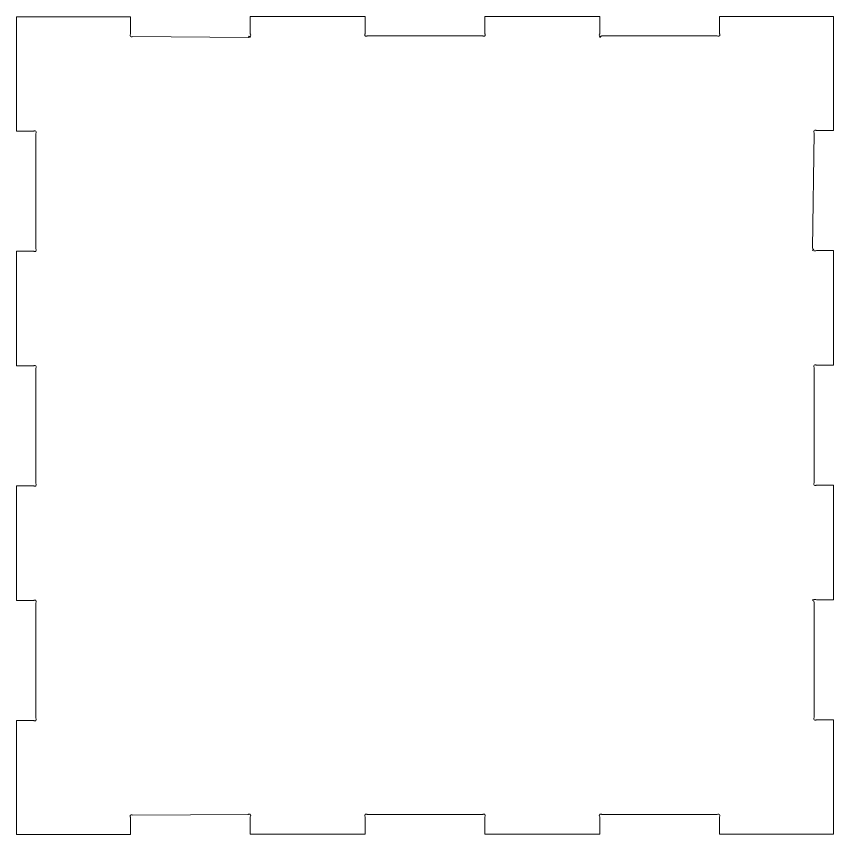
# Model space of a CAD drawing. Header units: centimetres. Extents: x -59 to 59, y -12 to 12.
# Drawn here: x 35.63 to 58.67, y -11.53 to 11.53 of the extents above; entities that cross this region are included whole.
import ezdxf

# ---------------------------------------------------------------- set-up
doc = ezdxf.new("R2010")
doc.units = ezdxf.units.CM
doc.header["$MEASUREMENT"] = 0
doc.layers.add('layer 1', color=7, linetype='Continuous')

msp = doc.modelspace()

# ---------------------------------------------------------------- linework, layer by layer
at = {"layer": 'layer 1', "color": 250, "lineweight": 9}
msp.add_open_spline([(35.62527, 11.51287), (35.62527, 11.51287), (35.62527, 8.29206), (35.62527, 8.29206), (35.62527, 8.29206), (35.62527, 8.29206), (36.1133, 8.29206), (36.1133, 8.29206), (36.1133, 8.29206), (36.12105, 8.29979), (36.13179, 8.30461), (36.1436, 8.30461), (36.1436, 8.30461), (36.15541, 8.30461), (36.16614, 8.29979), (36.17389, 8.29206), (36.17389, 8.29206), (36.17389, 8.29206), (36.17391, 8.29206), (36.17391, 8.29206), (36.17391, 8.29206), (36.17391, 8.29206), (36.17391, 8.29204), (36.17391, 8.29204), (36.17391, 8.29204), (36.18168, 8.28428), (36.18646, 8.27358), (36.18646, 8.26175), (36.18646, 8.26175), (36.18646, 8.24992), (36.18166, 8.2392), (36.17391, 8.23145), (36.17391, 8.23145), (36.17391, 8.23145), (36.17391, 4.97754), (36.17391, 4.97754), (36.17391, 4.97754), (36.18166, 4.96979), (36.18646, 4.95907), (36.18646, 4.94724), (36.18646, 4.94724), (36.18646, 4.93541), (36.18166, 4.9247), (36.17391, 4.91695), (36.17391, 4.91695), (36.16614, 4.90918), (36.15543, 4.90438), (36.1436, 4.90438), (36.1436, 4.90438), (36.13177, 4.90438), (36.12105, 4.90918), (36.11329, 4.91695), (36.11329, 4.91695), (36.11329, 4.91695), (35.62527, 4.91695), (35.62527, 4.91695), (35.62527, 4.91695), (35.62527, 4.91695), (35.62527, 1.67899), (35.62527, 1.67899), (35.62527, 1.67899), (35.62527, 1.67899), (36.1133, 1.67899), (36.1133, 1.67899), (36.1133, 1.67899), (36.12105, 1.68673), (36.13179, 1.69154), (36.1436, 1.69154), (36.1436, 1.69154), (36.15541, 1.69154), (36.16614, 1.68673), (36.17389, 1.67899), (36.17389, 1.67899), (36.17389, 1.67899), (36.17391, 1.67899), (36.17391, 1.67899), (36.17391, 1.67899), (36.17391, 1.67899), (36.17391, 1.67898), (36.17391, 1.67898), (36.17391, 1.67898), (36.18168, 1.67121), (36.18646, 1.66051), (36.18646, 1.64868), (36.18646, 1.64868), (36.18646, 1.63685), (36.18166, 1.62613), (36.17391, 1.61839), (36.17391, 1.61839), (36.17391, 1.61839), (36.17391, -1.63553), (36.17391, -1.63553), (36.17391, -1.63553), (36.18166, -1.64328), (36.18646, -1.654), (36.18646, -1.66583), (36.18646, -1.66583), (36.18646, -1.67766), (36.18166, -1.68837), (36.17391, -1.69612), (36.17391, -1.69612), (36.17391, -1.69612), (36.17391, -1.69614), (36.17391, -1.69614), (36.17391, -1.69614), (36.17391, -1.69614), (36.17389, -1.69614), (36.17389, -1.69614), (36.17389, -1.69614), (36.16614, -1.70389), (36.15543, -1.70869), (36.1436, -1.70869), (36.1436, -1.70869), (36.13179, -1.70869), (36.12105, -1.70387), (36.1133, -1.69614), (36.1133, -1.69614), (36.1133, -1.69614), (35.62527, -1.69614), (35.62527, -1.69614), (35.62527, -1.69614), (35.62527, -1.69614), (35.62527, -4.93409), (35.62527, -4.93409), (35.62527, -4.93409), (35.62527, -4.93409), (36.11329, -4.93409), (36.11329, -4.93409), (36.11329, -4.93409), (36.12105, -4.92632), (36.13177, -4.92152), (36.1436, -4.92152), (36.1436, -4.92152), (36.15543, -4.92152), (36.16614, -4.92632), (36.17391, -4.93409), (36.17391, -4.93409), (36.18166, -4.94184), (36.18646, -4.95256), (36.18646, -4.96439), (36.18646, -4.96439), (36.18646, -4.97622), (36.18166, -4.98693), (36.17391, -4.99468), (36.17391, -4.99468), (36.17391, -4.99468), (36.17391, -8.2486), (36.17391, -8.2486), (36.17391, -8.2486), (36.18166, -8.25635), (36.18646, -8.26706), (36.18646, -8.27889), (36.18646, -8.27889), (36.18646, -8.29072), (36.18166, -8.30144), (36.17391, -8.30919), (36.17391, -8.30919), (36.17391, -8.30919), (36.17391, -8.3092), (36.17391, -8.3092), (36.17391, -8.3092), (36.17391, -8.3092), (36.17389, -8.3092), (36.17389, -8.3092), (36.17389, -8.3092), (36.16614, -8.31695), (36.15543, -8.32175), (36.1436, -8.32175), (36.1436, -8.32175), (36.13179, -8.32175), (36.12105, -8.31694), (36.1133, -8.3092), (36.1133, -8.3092), (36.1133, -8.3092), (35.62527, -8.3092), (35.62527, -8.3092), (35.62527, -8.3092), (35.62527, -8.3092), (35.62527, -11.53001), (35.62527, -11.53001), (35.62527, -11.53001), (35.62527, -11.53001), (38.84608, -11.53001), (38.84608, -11.53001), (38.84608, -11.53001), (38.84608, -11.53001), (38.84608, -11.04198), (38.84608, -11.04198), (38.84608, -11.04198), (38.83835, -11.03423), (38.83353, -11.0235), (38.83353, -11.01169), (38.83353, -11.01169), (38.83353, -10.99987), (38.83835, -10.98914), (38.84608, -10.98139), (38.84608, -10.98139), (38.84608, -10.98139), (38.84608, -10.98137), (38.84608, -10.98137), (38.84608, -10.98137), (38.84608, -10.98137), (38.8461, -10.98137), (38.8461, -10.98137), (38.8461, -10.98137), (38.85386, -10.97361), (38.86456, -10.96882), (38.87639, -10.96882), (38.87639, -10.96882), (38.88822, -10.96882), (38.89894, -10.97362), (38.90669, -10.98137), (38.90669, -10.98137), (38.90669, -10.98137), (42.1606, -10.96423), (42.1606, -10.96423), (42.1606, -10.96423), (42.16835, -10.95648), (42.17907, -10.95168), (42.1909, -10.95168), (42.1909, -10.95168), (42.20273, -10.95168), (42.21344, -10.95648), (42.22119, -10.96423), (42.22119, -10.96423), (42.22896, -10.97199), (42.23376, -10.98271), (42.23376, -10.99454), (42.23376, -10.99454), (42.23376, -11.00637), (42.22896, -11.01709), (42.22119, -11.02485), (42.22119, -11.02485), (42.22119, -11.02485), (42.22119, -11.51287), (42.22119, -11.51287), (42.22119, -11.51287), (42.22119, -11.51287), (45.45915, -11.51287), (45.45915, -11.51287), (45.45915, -11.51287), (45.45915, -11.51287), (45.45915, -11.02484), (45.45915, -11.02484), (45.45915, -11.02484), (45.45141, -11.01709), (45.4466, -11.00635), (45.4466, -10.99454), (45.4466, -10.99454), (45.4466, -10.98273), (45.45141, -10.97199), (45.45915, -10.96425), (45.45915, -10.96425), (45.45915, -10.96425), (45.45915, -10.96423), (45.45915, -10.96423), (45.45915, -10.96423), (45.45915, -10.96423), (45.45916, -10.96423), (45.45916, -10.96423), (45.45916, -10.96423), (45.46693, -10.95646), (45.47763, -10.95168), (45.48946, -10.95168), (45.48946, -10.95168), (45.50129, -10.95168), (45.512, -10.95648), (45.51975, -10.96423), (45.51975, -10.96423), (45.51975, -10.96423), (48.77367, -10.96423), (48.77367, -10.96423), (48.77367, -10.96423), (48.78142, -10.95648), (48.79213, -10.95168), (48.80396, -10.95168), (48.80396, -10.95168), (48.81579, -10.95168), (48.82651, -10.95648), (48.83426, -10.96423), (48.83426, -10.96423), (48.83426, -10.96423), (48.83428, -10.96423), (48.83428, -10.96423), (48.83428, -10.96423), (48.83428, -10.96423), (48.83428, -10.96425), (48.83428, -10.96425), (48.83428, -10.96425), (48.84203, -10.97199), (48.84683, -10.98273), (48.84683, -10.99454), (48.84683, -10.99454), (48.84683, -11.00635), (48.84201, -11.01709), (48.83428, -11.02484), (48.83428, -11.02484), (48.83428, -11.02484), (48.83428, -11.51287), (48.83428, -11.51287), (48.83428, -11.51287), (48.83428, -11.51287), (52.07223, -11.51287), (52.07223, -11.51287), (52.07223, -11.51287), (52.07223, -11.51287), (52.07223, -11.02485), (52.07223, -11.02485), (52.07223, -11.02485), (52.06446, -11.01709), (52.05966, -11.00637), (52.05966, -10.99454), (52.05966, -10.99454), (52.05966, -10.98271), (52.06448, -10.97198), (52.07223, -10.96423), (52.07223, -10.96423), (52.07998, -10.95648), (52.09069, -10.95168), (52.10252, -10.95168), (52.10252, -10.95168), (52.11435, -10.95168), (52.12507, -10.95648), (52.13282, -10.96423), (52.13282, -10.96423), (52.13282, -10.96423), (55.38674, -10.96423), (55.38674, -10.96423), (55.38674, -10.96423), (55.39448, -10.95648), (55.4052, -10.95168), (55.41703, -10.95168), (55.41703, -10.95168), (55.42886, -10.95168), (55.43958, -10.95648), (55.44733, -10.96423), (55.44733, -10.96423), (55.44733, -10.96423), (55.44734, -10.96423), (55.44734, -10.96423), (55.44734, -10.96423), (55.44734, -10.96423), (55.44734, -10.96425), (55.44734, -10.96425), (55.44734, -10.96425), (55.45509, -10.97199), (55.45989, -10.98273), (55.45989, -10.99454), (55.45989, -10.99454), (55.45989, -11.00635), (55.45508, -11.01709), (55.44734, -11.02484), (55.44734, -11.02484), (55.44734, -11.02484), (55.44734, -11.51287), (55.44734, -11.51287), (55.44734, -11.51287), (55.44734, -11.51287), (58.66815, -11.51287), (58.66815, -11.51287), (58.66815, -11.51287), (58.66815, -11.51287), (58.66815, -8.29206), (58.66815, -8.29206), (58.66815, -8.29206), (58.66815, -8.29206), (58.18012, -8.29206), (58.18012, -8.29206), (58.18012, -8.29206), (58.17237, -8.29979), (58.16164, -8.30461), (58.14982, -8.30461), (58.14982, -8.30461), (58.13801, -8.30461), (58.12728, -8.29979), (58.11953, -8.29206), (58.11953, -8.29206), (58.11953, -8.29206), (58.11951, -8.29206), (58.11951, -8.29206), (58.11951, -8.29206), (58.11951, -8.29206), (58.11951, -8.29204), (58.11951, -8.29204), (58.11951, -8.29204), (58.11174, -8.28428), (58.10696, -8.27358), (58.10696, -8.26175), (58.10696, -8.26175), (58.10696, -8.24992), (58.11176, -8.2392), (58.11951, -8.23145), (58.11951, -8.23145), (58.11951, -8.23145), (58.11951, -4.97754), (58.11951, -4.97754), (58.11951, -4.97754), (58.11176, -4.96979), (58.10696, -4.95907), (58.10696, -4.94724), (58.10696, -4.94724), (58.10696, -4.93541), (58.06033, -4.9247), (58.06808, -4.91695), (58.06808, -4.91695), (58.07583, -4.9092), (58.13799, -4.90438), (58.14982, -4.90438), (58.14982, -4.90438), (58.16165, -4.90438), (58.17237, -4.90918), (58.18014, -4.91695), (58.18014, -4.91695), (58.18014, -4.91695), (58.66815, -4.91695), (58.66815, -4.91695), (58.66815, -4.91695), (58.66815, -4.91695), (58.66815, -1.67899), (58.66815, -1.67899), (58.66815, -1.67899), (58.66815, -1.67899), (58.18012, -1.67899), (58.18012, -1.67899), (58.18012, -1.67899), (58.17237, -1.68673), (58.16164, -1.69154), (58.14982, -1.69154), (58.14982, -1.69154), (58.13801, -1.69154), (58.12728, -1.68673), (58.11953, -1.67899), (58.11953, -1.67899), (58.11953, -1.67899), (58.11951, -1.67899), (58.11951, -1.67899), (58.11951, -1.67899), (58.11951, -1.67899), (58.11951, -1.67898), (58.11951, -1.67898), (58.11951, -1.67898), (58.11174, -1.67121), (58.10696, -1.66051), (58.10696, -1.64868), (58.10696, -1.64868), (58.10696, -1.63685), (58.11176, -1.62613), (58.11951, -1.61839), (58.11951, -1.61839), (58.11951, -1.61839), (58.11951, 1.63553), (58.11951, 1.63553), (58.11951, 1.63553), (58.11176, 1.64328), (58.10696, 1.654), (58.10696, 1.66583), (58.10696, 1.66583), (58.10696, 1.67766), (58.11176, 1.68837), (58.11951, 1.69612), (58.11951, 1.69612), (58.11951, 1.69612), (58.11951, 1.69614), (58.11951, 1.69614), (58.11951, 1.69614), (58.11951, 1.69614), (58.11953, 1.69614), (58.11953, 1.69614), (58.11953, 1.69614), (58.12728, 1.70389), (58.13801, 1.70869), (58.14982, 1.70869), (58.14982, 1.70869), (58.16164, 1.70869), (58.17237, 1.70387), (58.18012, 1.69614), (58.18012, 1.69614), (58.18012, 1.69614), (58.66815, 1.69614), (58.66815, 1.69614), (58.66815, 1.69614), (58.66815, 1.69614), (58.66815, 4.93409), (58.66815, 4.93409), (58.66815, 4.93409), (58.66815, 4.93409), (58.18014, 4.93409), (58.18014, 4.93409), (58.18014, 4.93409), (58.17237, 4.92632), (58.16165, 4.92152), (58.14982, 4.92152), (58.14982, 4.92152), (58.13799, 4.92152), (58.07583, 4.92634), (58.06808, 4.93409), (58.06808, 4.93409), (58.06033, 4.94184), (58.10696, 4.95256), (58.10696, 4.96439), (58.10696, 4.96439), (58.10696, 4.97622), (58.06033, 4.98693), (58.06808, 4.99468), (58.06808, 4.99468), (58.06808, 4.99468), (58.11951, 8.2486), (58.11951, 8.2486), (58.11951, 8.2486), (58.11176, 8.25635), (58.10696, 8.26706), (58.10696, 8.27889), (58.10696, 8.27889), (58.10696, 8.29072), (58.11176, 8.30144), (58.11951, 8.30919), (58.11951, 8.30919), (58.11951, 8.30919), (58.11951, 8.3092), (58.11951, 8.3092), (58.11951, 8.3092), (58.11951, 8.3092), (58.11953, 8.3092), (58.11953, 8.3092), (58.11953, 8.3092), (58.12728, 8.31695), (58.13801, 8.32175), (58.14982, 8.32175), (58.14982, 8.32175), (58.16164, 8.32175), (58.17237, 8.31694), (58.18012, 8.3092), (58.18012, 8.3092), (58.18012, 8.3092), (58.66815, 8.3092), (58.66815, 8.3092), (58.66815, 8.3092), (58.66815, 8.3092), (58.66815, 11.53001), (58.66815, 11.53001), (58.66815, 11.53001), (58.66815, 11.53001), (55.44734, 11.53001), (55.44734, 11.53001), (55.44734, 11.53001), (55.44734, 11.53001), (55.44734, 11.04198), (55.44734, 11.04198), (55.44734, 11.04198), (55.45508, 11.03423), (55.45989, 11.0235), (55.45989, 11.01169), (55.45989, 11.01169), (55.45989, 10.99987), (55.45508, 10.98914), (55.44734, 10.98139), (55.44734, 10.98139), (55.44734, 10.98139), (55.44734, 10.98137), (55.44734, 10.98137), (55.44734, 10.98137), (55.44734, 10.98137), (55.44733, 10.98137), (55.44733, 10.98137), (55.44733, 10.98137), (55.43956, 10.97361), (55.42886, 10.96882), (55.41703, 10.96882), (55.41703, 10.96882), (55.4052, 10.96882), (55.39448, 10.97362), (55.38674, 10.98137), (55.38674, 10.98137), (55.38674, 10.98137), (52.13282, 10.98137), (52.13282, 10.98137), (52.13282, 10.98137), (52.12507, 10.97362), (52.11435, 10.96882), (52.10252, 10.96882), (52.10252, 10.96882), (52.09069, 10.96882), (52.07998, 10.92219), (52.07223, 10.92994), (52.07223, 10.92994), (52.06448, 10.93769), (52.05966, 10.99986), (52.05966, 11.01169), (52.05966, 11.01169), (52.05966, 11.02352), (52.06446, 11.03423), (52.07223, 11.042), (52.07223, 11.042), (52.07223, 11.042), (52.07223, 11.53001), (52.07223, 11.53001), (52.07223, 11.53001), (52.07223, 11.53001), (48.83428, 11.53001), (48.83428, 11.53001), (48.83428, 11.53001), (48.83428, 11.53001), (48.83428, 11.04198), (48.83428, 11.04198), (48.83428, 11.04198), (48.84201, 11.03423), (48.84683, 11.0235), (48.84683, 11.01169), (48.84683, 11.01169), (48.84683, 10.99987), (48.84201, 10.98914), (48.83428, 10.98139), (48.83428, 10.98139), (48.83428, 10.98139), (48.83428, 10.98137), (48.83428, 10.98137), (48.83428, 10.98137), (48.83428, 10.98137), (48.83426, 10.98137), (48.83426, 10.98137), (48.83426, 10.98137), (48.82649, 10.97361), (48.81579, 10.96882), (48.80396, 10.96882), (48.80396, 10.96882), (48.79213, 10.96882), (48.78142, 10.97362), (48.77367, 10.98137), (48.77367, 10.98137), (48.77367, 10.98137), (45.51975, 10.98137), (45.51975, 10.98137), (45.51975, 10.98137), (45.512, 10.97362), (45.50129, 10.96882), (45.48946, 10.96882), (45.48946, 10.96882), (45.47763, 10.96882), (45.46691, 10.97362), (45.45916, 10.98137), (45.45916, 10.98137), (45.45916, 10.98137), (45.45915, 10.98137), (45.45915, 10.98137), (45.45915, 10.98137), (45.45915, 10.98137), (45.45915, 10.98139), (45.45915, 10.98139), (45.45915, 10.98139), (45.4514, 10.98914), (45.4466, 10.99987), (45.4466, 11.01169), (45.4466, 11.01169), (45.4466, 11.0235), (45.45141, 11.03423), (45.45915, 11.04198), (45.45915, 11.04198), (45.45915, 11.04198), (45.45915, 11.53001), (45.45915, 11.53001), (45.45915, 11.53001), (45.45915, 11.53001), (42.22119, 11.53001), (42.22119, 11.53001), (42.22119, 11.53001), (42.22119, 11.53001), (42.22119, 11.042), (42.22119, 11.042), (42.22119, 11.042), (42.22896, 11.03423), (42.23376, 11.02352), (42.23376, 11.01169), (42.23376, 11.01169), (42.23376, 10.99986), (42.22894, 10.93769), (42.22119, 10.92994), (42.22119, 10.92994), (42.21344, 10.92219), (42.20273, 10.96882), (42.1909, 10.96882), (42.1909, 10.96882), (42.17907, 10.96882), (42.16835, 10.92219), (42.1606, 10.92994), (42.1606, 10.92994), (42.1606, 10.92994), (38.90669, 10.96423), (38.90669, 10.96423), (38.90669, 10.96423), (38.89894, 10.95648), (38.88822, 10.95168), (38.87639, 10.95168), (38.87639, 10.95168), (38.86456, 10.95168), (38.85385, 10.95648), (38.8461, 10.96423), (38.8461, 10.96423), (38.8461, 10.96423), (38.84608, 10.96423), (38.84608, 10.96423), (38.84608, 10.96423), (38.84608, 10.96423), (38.84608, 10.96425), (38.84608, 10.96425), (38.84608, 10.96425), (38.83833, 10.97199), (38.83353, 10.98271), (38.83353, 10.99454), (38.83353, 10.99454), (38.83353, 11.00635), (38.83835, 11.01709), (38.84608, 11.02484), (38.84608, 11.02484), (38.84608, 11.02484), (38.84608, 11.51287), (38.84608, 11.51287), (38.84608, 11.51287), (38.84608, 11.51287), (35.62527, 11.51287), (35.62527, 11.51287)], degree=3, knots=[0, 0, 0, 0, 0.00552486, 0.00552486, 0.00552486, 0.00552486, 0.01104972, 0.01104972, 0.01104972, 0.01104972, 0.01657459, 0.01657459, 0.01657459, 0.01657459, 0.02209945, 0.02209945, 0.02209945, 0.02209945, 0.02762431, 0.02762431, 0.02762431, 0.02762431, 0.03314917, 0.03314917, 0.03314917, 0.03314917, 0.03867403, 0.03867403, 0.03867403, 0.03867403, 0.0441989, 0.0441989, 0.0441989, 0.0441989, 0.04972376, 0.04972376, 0.04972376, 0.04972376, 0.05524862, 0.05524862, 0.05524862, 0.05524862, 0.06077348, 0.06077348, 0.06077348, 0.06077348, 0.06629834, 0.06629834, 0.06629834, 0.06629834, 0.0718232, 0.0718232, 0.0718232, 0.0718232, 0.07734807, 0.07734807, 0.07734807, 0.07734807, 0.08287293, 0.08287293, 0.08287293, 0.08287293, 0.08839779, 0.08839779, 0.08839779, 0.08839779, 0.09392265, 0.09392265, 0.09392265, 0.09392265, 0.09944751, 0.09944751, 0.09944751, 0.09944751, 0.10497238, 0.10497238, 0.10497238, 0.10497238, 0.11049724, 0.11049724, 0.11049724, 0.11049724, 0.1160221, 0.1160221, 0.1160221, 0.1160221, 0.12154696, 0.12154696, 0.12154696, 0.12154696, 0.12707182, 0.12707182, 0.12707182, 0.12707182, 0.13259669, 0.13259669, 0.13259669, 0.13259669, 0.13812155, 0.13812155, 0.13812155, 0.13812155, 0.14364641, 0.14364641, 0.14364641, 0.14364641, 0.14917127, 0.14917127, 0.14917127, 0.14917127, 0.15469613, 0.15469613, 0.15469613, 0.15469613, 0.16022099, 0.16022099, 0.16022099, 0.16022099, 0.16574586, 0.16574586, 0.16574586, 0.16574586, 0.17127072, 0.17127072, 0.17127072, 0.17127072, 0.17679558, 0.17679558, 0.17679558, 0.17679558, 0.18232044, 0.18232044, 0.18232044, 0.18232044, 0.1878453, 0.1878453, 0.1878453, 0.1878453, 0.19337017, 0.19337017, 0.19337017, 0.19337017, 0.19889503, 0.19889503, 0.19889503, 0.19889503, 0.20441989, 0.20441989, 0.20441989, 0.20441989, 0.20994475, 0.20994475, 0.20994475, 0.20994475, 0.21546961, 0.21546961, 0.21546961, 0.21546961, 0.22099448, 0.22099448, 0.22099448, 0.22099448, 0.22651934, 0.22651934, 0.22651934, 0.22651934, 0.2320442, 0.2320442, 0.2320442, 0.2320442, 0.23756906, 0.23756906, 0.23756906, 0.23756906, 0.24309392, 0.24309392, 0.24309392, 0.24309392, 0.24861878, 0.24861878, 0.24861878, 0.24861878, 0.25414365, 0.25414365, 0.25414365, 0.25414365, 0.25966851, 0.25966851, 0.25966851, 0.25966851, 0.26519337, 0.26519337, 0.26519337, 0.26519337, 0.27071823, 0.27071823, 0.27071823, 0.27071823, 0.27624309, 0.27624309, 0.27624309, 0.27624309, 0.28176796, 0.28176796, 0.28176796, 0.28176796, 0.28729282, 0.28729282, 0.28729282, 0.28729282, 0.29281768, 0.29281768, 0.29281768, 0.29281768, 0.29834254, 0.29834254, 0.29834254, 0.29834254, 0.3038674, 0.3038674, 0.3038674, 0.3038674, 0.30939227, 0.30939227, 0.30939227, 0.30939227, 0.31491713, 0.31491713, 0.31491713, 0.31491713, 0.32044199, 0.32044199, 0.32044199, 0.32044199, 0.32596685, 0.32596685, 0.32596685, 0.32596685, 0.33149171, 0.33149171, 0.33149171, 0.33149171, 0.33701657, 0.33701657, 0.33701657, 0.33701657, 0.34254144, 0.34254144, 0.34254144, 0.34254144, 0.3480663, 0.3480663, 0.3480663, 0.3480663, 0.35359116, 0.35359116, 0.35359116, 0.35359116, 0.35911602, 0.35911602, 0.35911602, 0.35911602, 0.36464088, 0.36464088, 0.36464088, 0.36464088, 0.37016575, 0.37016575, 0.37016575, 0.37016575, 0.37569061, 0.37569061, 0.37569061, 0.37569061, 0.38121547, 0.38121547, 0.38121547, 0.38121547, 0.38674033, 0.38674033, 0.38674033, 0.38674033, 0.39226519, 0.39226519, 0.39226519, 0.39226519, 0.39779006, 0.39779006, 0.39779006, 0.39779006, 0.40331492, 0.40331492, 0.40331492, 0.40331492, 0.40883978, 0.40883978, 0.40883978, 0.40883978, 0.41436464, 0.41436464, 0.41436464, 0.41436464, 0.4198895, 0.4198895, 0.4198895, 0.4198895, 0.42541436, 0.42541436, 0.42541436, 0.42541436, 0.43093923, 0.43093923, 0.43093923, 0.43093923, 0.43646409, 0.43646409, 0.43646409, 0.43646409, 0.44198895, 0.44198895, 0.44198895, 0.44198895, 0.44751381, 0.44751381, 0.44751381, 0.44751381, 0.45303867, 0.45303867, 0.45303867, 0.45303867, 0.45856354, 0.45856354, 0.45856354, 0.45856354, 0.4640884, 0.4640884, 0.4640884, 0.4640884, 0.46961326, 0.46961326, 0.46961326, 0.46961326, 0.47513812, 0.47513812, 0.47513812, 0.47513812, 0.48066298, 0.48066298, 0.48066298, 0.48066298, 0.48618785, 0.48618785, 0.48618785, 0.48618785, 0.49171271, 0.49171271, 0.49171271, 0.49171271, 0.49723757, 0.49723757, 0.49723757, 0.49723757, 0.50276243, 0.50276243, 0.50276243, 0.50276243, 0.50828729, 0.50828729, 0.50828729, 0.50828729, 0.51381215, 0.51381215, 0.51381215, 0.51381215, 0.51933702, 0.51933702, 0.51933702, 0.51933702, 0.52486188, 0.52486188, 0.52486188, 0.52486188, 0.53038674, 0.53038674, 0.53038674, 0.53038674, 0.5359116, 0.5359116, 0.5359116, 0.5359116, 0.54143646, 0.54143646, 0.54143646, 0.54143646, 0.54696133, 0.54696133, 0.54696133, 0.54696133, 0.55248619, 0.55248619, 0.55248619, 0.55248619, 0.55801105, 0.55801105, 0.55801105, 0.55801105, 0.56353591, 0.56353591, 0.56353591, 0.56353591, 0.56906077, 0.56906077, 0.56906077, 0.56906077, 0.57458564, 0.57458564, 0.57458564, 0.57458564, 0.5801105, 0.5801105, 0.5801105, 0.5801105, 0.58563536, 0.58563536, 0.58563536, 0.58563536, 0.59116022, 0.59116022, 0.59116022, 0.59116022, 0.59668508, 0.59668508, 0.59668508, 0.59668508, 0.60220994, 0.60220994, 0.60220994, 0.60220994, 0.60773481, 0.60773481, 0.60773481, 0.60773481, 0.61325967, 0.61325967, 0.61325967, 0.61325967, 0.61878453, 0.61878453, 0.61878453, 0.61878453, 0.62430939, 0.62430939, 0.62430939, 0.62430939, 0.62983425, 0.62983425, 0.62983425, 0.62983425, 0.63535912, 0.63535912, 0.63535912, 0.63535912, 0.64088398, 0.64088398, 0.64088398, 0.64088398, 0.64640884, 0.64640884, 0.64640884, 0.64640884, 0.6519337, 0.6519337, 0.6519337, 0.6519337, 0.65745856, 0.65745856, 0.65745856, 0.65745856, 0.66298343, 0.66298343, 0.66298343, 0.66298343, 0.66850829, 0.66850829, 0.66850829, 0.66850829, 0.67403315, 0.67403315, 0.67403315, 0.67403315, 0.67955801, 0.67955801, 0.67955801, 0.67955801, 0.68508287, 0.68508287, 0.68508287, 0.68508287, 0.69060773, 0.69060773, 0.69060773, 0.69060773, 0.6961326, 0.6961326, 0.6961326, 0.6961326, 0.70165746, 0.70165746, 0.70165746, 0.70165746, 0.70718232, 0.70718232, 0.70718232, 0.70718232, 0.71270718, 0.71270718, 0.71270718, 0.71270718, 0.71823204, 0.71823204, 0.71823204, 0.71823204, 0.72375691, 0.72375691, 0.72375691, 0.72375691, 0.72928177, 0.72928177, 0.72928177, 0.72928177, 0.73480663, 0.73480663, 0.73480663, 0.73480663, 0.74033149, 0.74033149, 0.74033149, 0.74033149, 0.74585635, 0.74585635, 0.74585635, 0.74585635, 0.75138122, 0.75138122, 0.75138122, 0.75138122, 0.75690608, 0.75690608, 0.75690608, 0.75690608, 0.76243094, 0.76243094, 0.76243094, 0.76243094, 0.7679558, 0.7679558, 0.7679558, 0.7679558, 0.77348066, 0.77348066, 0.77348066, 0.77348066, 0.77900552, 0.77900552, 0.77900552, 0.77900552, 0.78453039, 0.78453039, 0.78453039, 0.78453039, 0.79005525, 0.79005525, 0.79005525, 0.79005525, 0.79558011, 0.79558011, 0.79558011, 0.79558011, 0.80110497, 0.80110497, 0.80110497, 0.80110497, 0.80662983, 0.80662983, 0.80662983, 0.80662983, 0.8121547, 0.8121547, 0.8121547, 0.8121547, 0.81767956, 0.81767956, 0.81767956, 0.81767956, 0.82320442, 0.82320442, 0.82320442, 0.82320442, 0.82872928, 0.82872928, 0.82872928, 0.82872928, 0.83425414, 0.83425414, 0.83425414, 0.83425414, 0.83977901, 0.83977901, 0.83977901, 0.83977901, 0.84530387, 0.84530387, 0.84530387, 0.84530387, 0.85082873, 0.85082873, 0.85082873, 0.85082873, 0.85635359, 0.85635359, 0.85635359, 0.85635359, 0.86187845, 0.86187845, 0.86187845, 0.86187845, 0.86740331, 0.86740331, 0.86740331, 0.86740331, 0.87292818, 0.87292818, 0.87292818, 0.87292818, 0.87845304, 0.87845304, 0.87845304, 0.87845304, 0.8839779, 0.8839779, 0.8839779, 0.8839779, 0.88950276, 0.88950276, 0.88950276, 0.88950276, 0.89502762, 0.89502762, 0.89502762, 0.89502762, 0.90055249, 0.90055249, 0.90055249, 0.90055249, 0.90607735, 0.90607735, 0.90607735, 0.90607735, 0.91160221, 0.91160221, 0.91160221, 0.91160221, 0.91712707, 0.91712707, 0.91712707, 0.91712707, 0.92265193, 0.92265193, 0.92265193, 0.92265193, 0.9281768, 0.9281768, 0.9281768, 0.9281768, 0.93370166, 0.93370166, 0.93370166, 0.93370166, 0.93922652, 0.93922652, 0.93922652, 0.93922652, 0.94475138, 0.94475138, 0.94475138, 0.94475138, 0.95027624, 0.95027624, 0.95027624, 0.95027624, 0.9558011, 0.9558011, 0.9558011, 0.9558011, 0.96132597, 0.96132597, 0.96132597, 0.96132597, 0.96685083, 0.96685083, 0.96685083, 0.96685083, 0.97237569, 0.97237569, 0.97237569, 0.97237569, 0.97790055, 0.97790055, 0.97790055, 0.97790055, 0.98342541, 0.98342541, 0.98342541, 0.98342541, 0.98895028, 0.98895028, 0.98895028, 0.98895028, 1, 1, 1, 1], dxfattribs=at)

doc.saveas('drawing.dxf')
